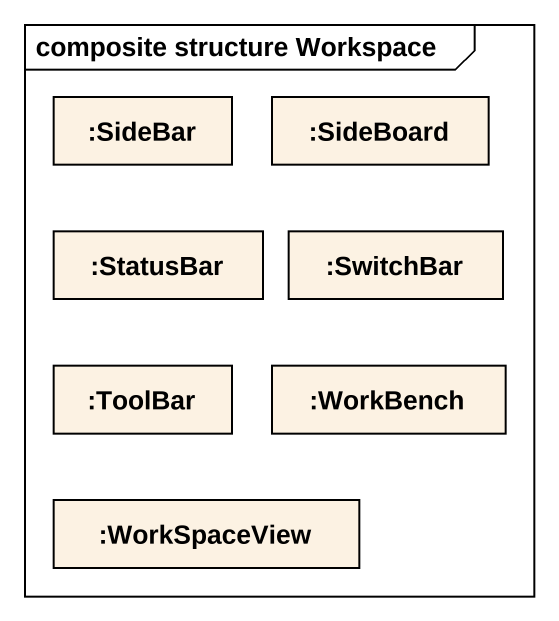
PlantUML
@startuml
mainframe composite structure Workspace
rectangle ":SideBar" as SideBar
rectangle ":SideBoard" as SideBoard
rectangle ":StatusBar" as StatusBar
rectangle ":SwitchBar" as SwitchBar
rectangle ":ToolBar" as ToolBar
rectangle ":WorkBench" as WorkBench
rectangle ":WorkSpaceView" as WorkSpaceView
@enduml
